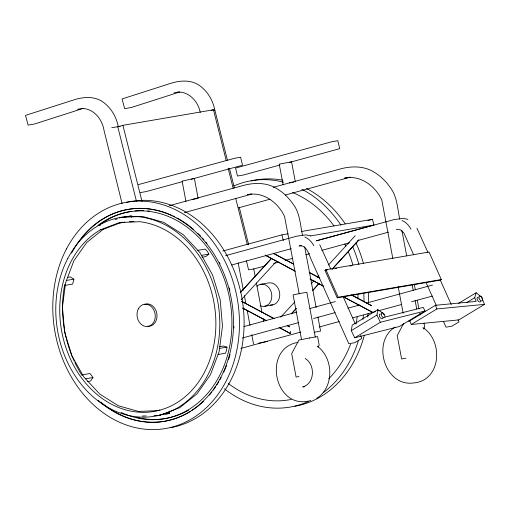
<?xml version="1.0" encoding="UTF-8"?>
<svg xmlns="http://www.w3.org/2000/svg" width="510" height="510" viewBox="0 0 510 510"><rect width="100%" height="100%" fill="white"/><g stroke="black" fill="none" stroke-linecap="round" stroke-linejoin="round"><path stroke-width="0.76" d="M279.206 327.49L290.292 333.495L290.47 331.277M219.402 346.672L223.112 346.035L226.976 347.119L226.555 350.332L225.471 353.22L218.057 354.495M385.037 317.061L423.249 307.409L424.977 310.998L399.311 326.528L354.718 337.798L351.269 330.62L352.212 325.15L377.878 309.621L383.316 313.471L384.005 314.912M424.977 310.998L380.377 322.263L376.928 315.084L377.878 309.621M474.683 297.776L476.142 292.734L481.497 297.12L484.5 304.374L458.841 319.91L411.238 324.468L409.74 320.841L435.4 305.311L476.187 301.404L474.683 297.776L466.58 302.679M67.352 277.421L70.316 276.911L73.886 279.161L72.675 284.07L65.261 285.345M318.074 347.049L319.171 344.983L317.583 336.587L309.449 338.015M403.697 323.359L397.201 335.567L401.619 358.957L405.947 358.211M423.593 328.969L424.69 326.904L423.969 323.085M82.626 374.78L90.04 373.505L92.992 377.553L90.531 381.053L87.567 381.563M240.255 292.6L271.288 258.595M240.388 292.574L271.422 258.57M241.249 299.772L275.623 262.223M280.723 317.195L294.767 301.926M311.215 283.777L314.026 280.819M317.105 277.325L318.839 275.54M328.472 264.99L355.221 235.671M291.344 313.816L296.157 308.537M312.745 290.362L319.164 283.324M332.004 269.255L358.887 239.91L332.137 269.229M291.478 313.784L296.291 308.512M312.879 290.337L318.763 283.885M122.177 222.086L103.154 229.347L86.681 242.543L73.867 260.763L65.599 282.769L62.43 307.065L64.579 331.991L71.897 355.853L83.895 377.024L99.75 394.058L118.377 405.794L138.51 411.43L158.119 410.62M197.835 250.353L205.249 249.084L207.328 251.315L208.909 254.095L205.747 256.626L202.036 257.263M395.014 327.133C371.427 341.643 384.636 386.586 413.1 383.004C441.303 381.11 443.713 340.941 422.962 327.624M316.71 398.329C334.483 387.192 333.706 357.937 317.169 346.099M351.269 330.62L376.928 315.084M354.718 337.798L380.377 322.263M411.238 324.468L436.904 308.939L484.5 304.374M458.586 303.361L476.142 292.734M324.966 270.313L325.96 269.72L429.044 252.016L441.309 279.537L440.315 280.137L337.231 297.84L324.966 270.313L327.312 269.911M337.231 297.84L338.219 297.241L441.309 279.537M115.113 219.67L117.3 218.835M119.378 218.044L121.252 217.324L142.545 216.444L163.697 222.366L183.262 234.696L199.914 252.59L212.517 274.826L220.212 299.893L222.468 326.081L219.141 351.607L210.451 374.722L196.994 393.867L179.686 407.719L159.7 415.35M127.417 216.527L131.331 215.94L131.586 217.305M100.476 229.812L119.499 222.545L139.766 221.703A96.027 77.482 80.3 0 1 210.471 358.039A96.027 77.482 80.3 0 1 86.12 383.686A96.027 77.482 80.3 0 1 100.476 229.812L103.154 229.347M169.224 411.079L169.613 413.125L167.114 414.082L165.119 414.165M83.207 108.407L34.648 123.962L28.101 125.09L25.5 115.381L74.823 99.584C84.596 96.607 96.007 96.109 104.314 103.026C111.722 108.796 116.446 117.478 118.294 126.601L111.747 127.723M179.781 91.966L131.217 107.527L124.669 108.649L122.068 98.94L171.392 83.143C181.165 80.166 192.582 79.668 200.883 86.585C208.29 92.355 213.014 101.037 214.863 110.16L227.422 160.166M136.508 201.456L117.778 126.831L122.897 125.326L213.467 109.771L226.21 160.548M211.267 110.421L213.467 109.771M251.787 194.112L184.327 212.613M350.472 177.123L285.358 195.018M138.382 184.614L234.702 158.266L240.631 157.252L242.524 165.221L191.307 179.233M182.134 181.738L146.204 191.569L140.275 192.582M279.913 165.03L243.397 175.019L237.469 176.039L235.575 168.064L331.895 141.723L337.824 140.703L339.717 148.678L289.45 162.422M169.192 205.74L241.3 186.016C252.826 182.554 265.857 181.987 276.497 188.439C282.974 192.194 288.43 197.491 292.727 203.592C299.944 212.549 300.135 224.304 302.449 235.072M273.29 187.304L338.487 169.473C350.019 166.005 363.05 165.444 373.69 171.889C380.16 175.644 385.624 180.942 389.914 187.049C397.303 196.222 397.347 208.303 399.783 219.306M238.552 207.819L270.007 199.212M222.813 251.028L281.941 234.855L288.188 233.784M225.598 255.637L296.801 236.162L305.93 234.874L310.743 235.977M367.901 220.562L372.51 219.3L373.875 225.057L316.283 240.809M316.665 240.765L393.988 219.619L403.123 218.325L407.93 219.427M231.553 265.022L291.267 248.689M265.2 265.857L254.484 268.789L248.555 269.803L246.413 260.782M273.621 263.549L278.983 262.089M285.103 260.412L292.759 258.315M305.777 254.758L309.602 253.712M321.855 250.359L349.414 242.824M357.835 240.522L388.461 232.146M243.869 326.585L296.903 312.082M309.965 308.505L335.331 301.569M347.973 308.148L359.505 304.993M366.422 303.099L432.518 285.026M242.123 338.06L298.229 322.715M313.599 318.508L335.121 312.624M240.93 348.419L300.881 332.023M319.33 326.98L339.309 321.51M352.378 317.94L375.436 311.635M378.509 310.794L401.568 304.489M411.557 301.754L432.314 296.08M267.457 341.464L258.621 343.198M192.939 178.678L194.367 178.392L198.148 198.422M314.09 332.329L320.58 331.041L317.928 316.997M309.653 337.945L298.898 340.081L291.682 353.647L296.1 377.037L298.981 376.539M408.504 321.217L409.944 320.93M77.418 109.287L82.512 108.413M173.987 92.852L178.353 92.1M117.778 126.831L120.118 126.429M213.409 110.409L214.863 110.16M194.367 178.392L182.121 181.139L185.965 201.469M192.219 199.442L197.408 198.549M289.412 182.892L293.856 182.127M251.06 194.049L247.356 194.686C263.166 191.218 278.32 202.68 284.599 216.597L299.198 293.843M349.733 177.25L344.543 178.143C360.36 174.669 375.513 186.137 381.792 200.047L392.847 258.57M123.917 217.215L131.331 215.94M98.596 225.414L100.604 225.069M119.659 223.048L124.848 222.156M301.461 231.502L372.51 219.3M310.635 235.92L373.875 225.057M201.495 255.37L208.909 254.095M66.472 280.436L73.886 279.161M301.346 245.559L299.121 245.941C306.453 244.602 308.926 254.241 310.972 259.086L348.814 343.727L354.737 342.707L361.807 338.43L360.513 335.535M335.121 268.572L336.683 268.305M349.962 266.022L351.524 265.755M260.597 284.312L268.541 282.948A11.169 9.014 80.3 0 1 279.703 293.537A11.169 9.014 80.3 0 1 270.44 304.974M264.856 306.242L272.799 304.878M219.561 348.387L226.976 347.119M85.578 378.828L92.992 377.553M156.143 410.703L159.847 410.065M162.199 414.4L169.613 413.125M159.267 415.083L160.746 414.828M162.231 414.573L163.71 414.318M396.315 229.392L397.959 229.245L400.426 229.889L403.844 232.993L413.661 254.841M298.133 342.376C261.949 347.858 273.972 411.226 310.8 400.528M304.84 386.714L302.672 386.956C314.989 383.647 315.435 364.522 305.171 358.479M176.779 92.214C188.592 90.761 198.25 101.528 200.239 112.391M129.412 221.786L134.015 221.595M142.29 416.071L146.172 415.911M153.937 415.593L158.368 415.408M83.066 108.509C94.325 109.114 102.338 119.735 103.983 130.209L122.113 203.681M402.007 220.447C405.947 222.143 409.033 225.42 410.996 229.188M304.814 236.991C308.754 238.693 311.839 241.969 313.809 245.731M273.532 253.362L293.868 264.193M309.296 272.416L319.815 278.02M352.066 295.207L371.701 305.668M273.398 253.387L293.734 264.225M309.162 272.442L319.681 278.046M351.237 294.856L371.567 305.694M265.334 255.166L294.786 270.861M310.207 279.078L323.531 286.18M343.166 296.641L372.619 312.33L343.032 296.667M265.2 255.198L295.354 271.263M310.08 279.104L323.404 286.206M241.823 301.397L274.08 318.584M287.404 325.68L289.508 326.802M241.689 301.423L273.947 318.61M287.27 325.712L289.374 326.827M242.741 308.059L266.583 320.764M242.607 308.091L266.449 320.79M279.072 327.516L290.292 333.495M416.925 228.168L427.947 252.437M319.738 244.717L330.754 268.987M440.238 279.926L451.229 304.521M458.025 319.713L458.994 321.887L451.93 326.158L446.001 327.178L443.413 321.389M425.952 282.33L436.299 305.477M343.045 296.476L355.336 323.965M325.96 269.72L338.219 297.241M435.4 305.311L436.904 308.939M229.545 168.631L234.37 187.865M239.203 207.098L248.663 244.794M228.142 168.243L233.166 188.247M235.677 198.243L247.267 244.405M122.897 125.326L142.016 201.488M281.941 234.855L283.311 240.612M414.254 284.229L415.274 289.629M417.314 300.428L418.92 308.907M419.794 313.535L420.087 315.078M401.848 230.227L406.712 255.975M412.169 284.848L413.202 290.311M415.114 300.454L416.74 309.034M398.157 286.658L403.168 313.185M295.341 181.872L291.554 161.848L279.231 164.137L283.158 184.92M304.655 246.776L316.155 307.638M315.276 337.014L306.822 292.287L301.002 293.288L293.078 294.856L301.531 339.583M253.738 268.866L255.217 276.675M256.396 282.923L262 312.585M263.179 318.826L263.625 321.172M238.189 262.886L243.353 290.209M244.386 295.673L245.858 303.476M247.184 310.501L249.989 325.335M251.761 334.7L253.527 344.072M383.055 317.813A2.677 1.511 58.8 0 1 380.224 317.66A2.677 1.511 58.8 0 1 380.033 314.001M480.777 301.193A2.677 1.511 58.8 0 1 477.832 300.658A2.677 1.511 58.8 0 1 477.934 297.177M291.159 399.426A107.495 86.738 80.3 0 1 228.244 383.443M292.498 192.538A107.495 86.738 80.3 0 1 334.012 225.981M344.817 243.958A107.495 86.738 80.3 0 1 345.837 246.094M348.324 251.793A107.495 86.738 80.3 0 1 352.907 265.022M357.861 294.219A107.495 86.738 80.3 0 1 358.045 298.892M358.045 304.291A107.495 86.738 80.3 0 1 358.001 305.873M357.159 316.92A107.495 86.738 80.3 0 1 356.108 323.933M350.548 344.244A107.495 86.738 80.3 0 1 328.663 378.828M308.244 401.536A114.82 92.648 80.3 0 1 224.425 388.824M233.829 185.971A114.82 92.648 80.3 0 1 283.668 182.217M301.863 189.261A114.82 92.648 80.3 0 1 340.98 225.139M352.671 246.661A114.82 92.648 80.3 0 1 358.906 264.448M363.745 293.231A114.82 92.648 80.3 0 1 364.025 301.888M363.388 315.378A114.82 92.648 80.3 0 1 362.942 319.349M358.3 340.935A114.82 92.648 80.3 0 1 323.742 392.33M251.13 180.929A114.82 92.648 80.3 0 1 282.954 180.234M306.472 188.464A114.82 92.648 80.3 0 1 345.162 223.705M355.999 242.97A114.82 92.648 80.3 0 1 363.515 263.657M368.36 292.44A114.82 92.648 80.3 0 1 368.634 302.659M368.08 313.784A114.82 92.648 80.3 0 1 367.748 316.971M364.229 335.561A114.82 92.648 80.3 0 1 294.882 406.253M256.906 286.25A11.169 9.014 80.3 0 1 271.62 293.817A11.169 9.014 80.3 0 1 260.151 305.688M188.388 412.666A107.495 86.738 80.3 0 1 101.012 402.282M81.906 237.877A107.495 86.738 80.3 0 1 171.347 215.15M172.75 215.794A107.495 86.738 80.3 0 1 174.841 216.814M176.932 217.904A107.495 86.738 80.3 0 1 193.366 229.277M197.95 233.472A107.495 86.738 80.3 0 1 200.73 236.283M202.355 238.03A107.495 86.738 80.3 0 1 203.949 239.821M206.021 242.275A107.495 86.738 80.3 0 1 207.028 243.525M219.332 262.522A107.495 86.738 80.3 0 1 220.052 263.925M229.264 287.901A107.495 86.738 80.3 0 1 229.87 290.171M233.962 326.457A107.495 86.738 80.3 0 1 233.911 328.032M230.048 354.386A107.495 86.738 80.3 0 1 228.525 359.684M226.485 365.613A107.495 86.738 80.3 0 1 223.826 372.051M221.174 377.502A107.495 86.738 80.3 0 1 220.04 379.599M218.86 381.671A107.495 86.738 80.3 0 1 216.782 385.05M215.481 387.033A107.495 86.738 80.3 0 1 213.205 390.233M211.79 392.088A107.495 86.738 80.3 0 1 209.355 395.072M203.452 401.325A107.495 86.738 80.3 0 1 191.671 410.658M190.364 411.487A107.495 86.738 80.3 0 1 189.044 412.278M97.971 225.439A104.939 84.673 80.3 0 1 230.953 307.001A104.939 84.673 80.3 0 1 121.087 412.411M188.674 410.129A104.939 84.673 80.3 0 1 136.54 417.282M82.148 375.66A104.939 84.673 80.3 0 1 74.9 362.565M74.23 361.131A104.939 84.673 80.3 0 1 73.261 358.97M72.949 358.25A104.939 84.673 80.3 0 1 64.732 284.44M101.178 223.807A104.939 84.673 80.3 0 1 131.765 211.382M134.914 210.993A104.939 84.673 80.3 0 1 143.686 210.681M147.67 210.904A104.939 84.673 80.3 0 1 149.251 211.057M149.251 326.215A11.239 9.072 80.3 0 1 147.658 326.196M144.234 304.521A11.239 9.072 80.3 0 1 156.557 312.279A11.239 9.072 80.3 0 1 150.036 326.1M126.607 202.381A114.82 92.648 80.3 0 1 241.517 295.857A114.82 92.648 80.3 0 1 170.353 427.705M71.578 253.151A107.495 86.738 80.3 0 1 192.519 229.028A107.495 86.738 80.3 0 1 219.733 379.395A107.495 86.738 80.3 0 1 98.226 400.363M381.161 314.396A2.677 1.511 58.8 0 0 384.189 317.653A2.677 1.511 58.8 0 0 383.769 313.739A2.677 1.511 58.8 0 0 381.161 314.396M478.986 297.993A2.677 1.511 58.8 0 0 482.179 300.76A2.677 1.511 58.8 0 0 481.223 296.648A2.677 1.511 58.8 0 0 478.986 297.993M138.344 308.862A11.239 9.072 80.3 0 0 145.911 326.496A11.239 9.072 80.3 0 0 154.173 310.743A11.239 9.072 80.3 0 0 138.344 308.862M66.498 248.912A114.82 92.648 80.3 0 0 143.788 429.069A114.82 92.648 80.3 0 0 228.142 268.12A114.82 92.648 80.3 0 0 66.498 248.912M67.824 258.417A100.872 81.396 80.3 0 0 135.73 416.695A100.872 81.396 80.3 0 0 209.84 275.285A100.872 81.396 80.3 0 0 67.824 258.417"/></g></svg>
